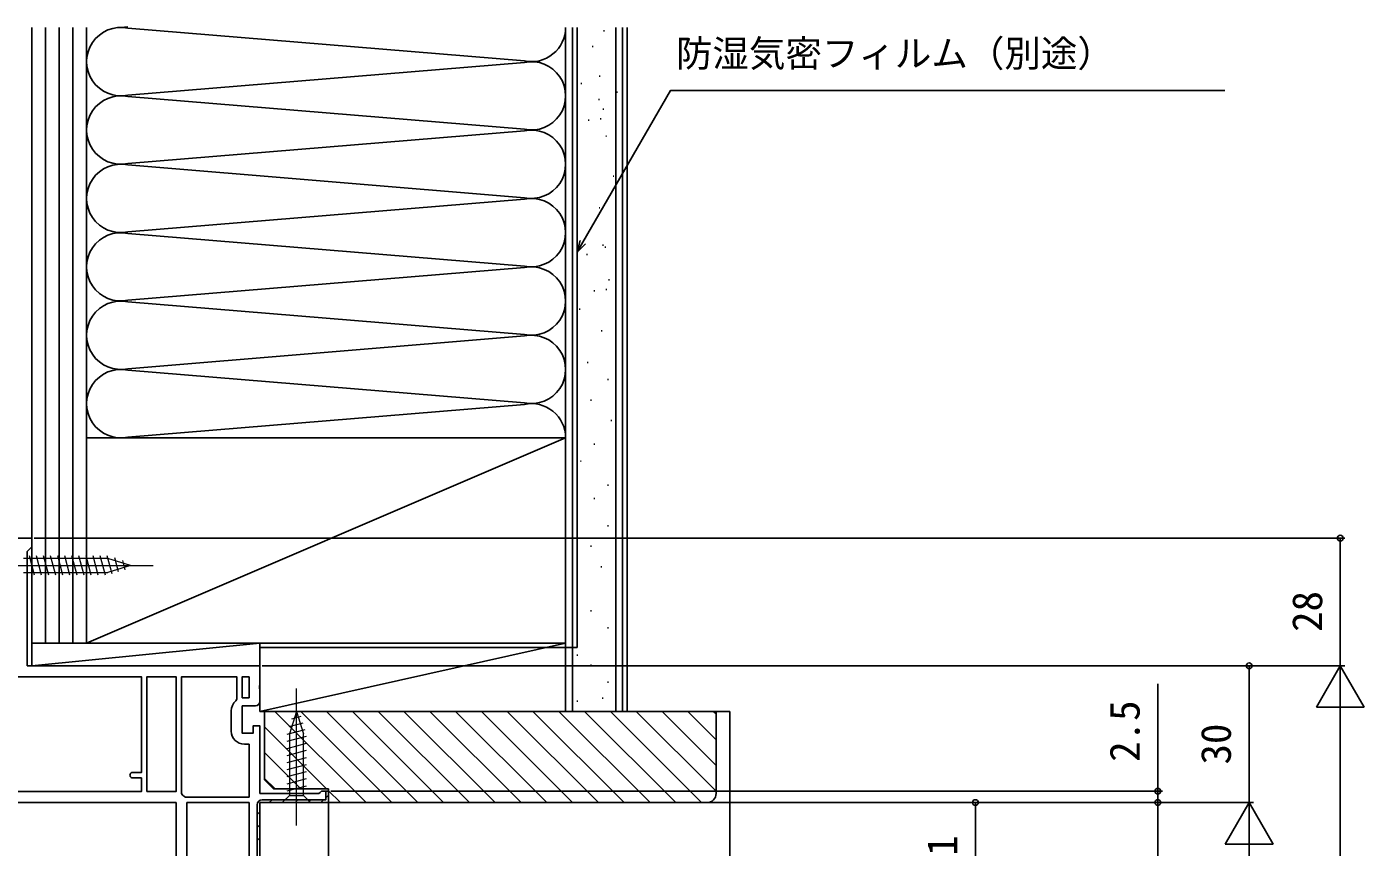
# Model space of a CAD drawing. Units: millimetres, scale not verified. Extents: x -525 to 525, y -783 to 778.
# Drawn here: x -288.1 to 5.1, y 367.5 to 547.5 of the extents above; entities that cross this region are included whole.
import ezdxf
from ezdxf.enums import TextEntityAlignment as Align

# ---------------------------------------------------------------- set-up
doc = ezdxf.new("R2010")
doc.units = ezdxf.units.MM
doc.header["$LTSCALE"] = 4
for name, color, linetype in [('0-3_YKK_11', 7, 'Continuous'), ('0-4_YKK_12', 2, 'Continuous'), ('0-7_YKK_D', 6, 'Continuous'), ('0-9_YSS_K', 3, 'Continuous'), ('0-A_YSS_KE', 3, 'Continuous')]:
    doc.layers.add(name, color=color, linetype=linetype)
doc.layers.add('0-5_YKK_13', color=4, linetype='Continuous', lineweight=18)
doc.styles.add('ＭＳ ゴシック', font='')
doc.styles.get('ＭＳ ゴシック').set_extended_font_data('MS Gothic')

msp = doc.modelspace()

# ---------------------------------------------------------------- linework, layer by layer
at = {"layer": '0-3_YKK_11'}
for p, q in [((-243.299, 397.4), (-243.299, 393)), ((-254.023, 379.011), (-254.199, 379.392)), ((-222.599, 378.342), (-221.999, 378.942)), ((-234.955, 377.3), (-234.355, 377.9)), ((-232.126, 377.3), (-231.526, 377.9)), ((-229.298, 377.3), (-228.698, 377.9)), ((-226.469, 377.3), (-225.869, 377.9)), ((-223.641, 377.3), (-223.041, 377.9)), ((-237.599, 374.655), (-236.999, 375.255)), ((-237.599, 371.827), (-236.999, 372.427)), ((-237.599, 368.998), (-236.999, 369.598))]:
    msp.add_line(p, q, dxfattribs=at)
for points in [[(-236.999, 399.5), (-236.999, 402.142), (-237.119, 402.325), (-237.119, 402.875), (-236.999, 403.058), (-236.999, 407.3), (-287.999, 407.3), (-287.999, 432.4), (-287.499, 432.9), (-286.999, 433.4), (-286.999, 435.3), (-290.399, 435.3), (-290.399, 407.3)], [(-307.399, 404.9), (-262.999, 404.9), (-262.999, 383.9), (-264.899, 383.9)], [(-254.199, 379.392), (-254.199, 404.9), (-242.099, 404.9), (-242.099, 399.992), (-242.277, 399.61)], [(-263.499, 356.6), (-263.499, 353.3), (-238.799, 353.3), (-238.799, 351.3), (-236.999, 351.3), (-236.999, 377.3), (-221.999, 377.3), (-221.999, 379.8), (-223.499, 379.8), (-223.795, 379.55), (-224.091, 379.3), (-236.999, 379.3), (-236.999, 394.1), (-238.499, 394.1), (-238.499, 392.5), (-240.899, 392.5), (-240.899, 398.5), (-237.999, 398.5)], [(-240.399, 390.1), (-239.399, 390.1), (-239.399, 378.5), (-253.307, 378.5), (-253.688, 378.676)], [(-264.899, 382.7), (-262.999, 382.7), (-262.999, 379.7), (-306.599, 379.7), (-306.599, 382.7), (-304.699, 382.7)], [(-236.499, 377.9), (-222.599, 377.9), (-222.599, 379.8), (-221.999, 379.8), (-221.999, 377.3), (-236.499, 377.3)], [(-306.099, 377.3), (-255.399, 377.3), (-255.399, 365), (-262.499, 365)], [(-236.999, 376.8), (-236.999, 351.3), (-238.799, 351.3), (-238.799, 353.3), (-263.499, 353.3), (-263.499, 356.6)], [(-239.399, 355.7), (-239.399, 377.3), (-252.999, 377.3), (-252.999, 365.5)], [(-238.199, 352.8), (-238.199, 351.9), (-237.599, 351.9), (-237.599, 376.8)]]:
    msp.add_lwpolyline(points, dxfattribs=at)
for points in [[(-261.799, 379.7), (-261.799, 404.9), (-255.399, 404.9), (-255.399, 379.7)], [(-239.399, 404.9), (-239.399, 400.3), (-240.899, 400.3), (-240.899, 404.9)]]:
    msp.add_lwpolyline(points, close=True, dxfattribs=at)
for centre, radius, start, end in [((-240.399, 397.4), 2.9, 130.36099, 179.99999), ((-237.999, 399.5), 1, 270.00001, 359.99999), ((-240.399, 393), 2.9, 180.00001, 269.99999), ((-264.899, 383.3), 0.6, 89.99999, 270.00001), ((-255.899, 376.8), 2.9, 40.32022, 49.67978), ((-236.499, 376.8), 1.1, 90.00001, 179.99999)]:
    msp.add_arc(centre, radius, start, end, dxfattribs=at)
at = {"layer": '0-4_YKK_12'}
msp.add_line((-221.999, 208.8), (-221.999, 377.8), dxfattribs=at)
at = {"layer": '0-5_YKK_13'}
for p, q in [((-286.423, 427.2), (-287.548, 431.4)), ((-284.87, 427.2), (-285.995, 431.4)), ((-283.317, 427.2), (-284.442, 431.4)), ((-281.764, 427.2), (-282.889, 431.4)), ((-280.211, 427.2), (-281.337, 431.4)), ((-278.658, 427.2), (-279.784, 431.4)), ((-277.105, 427.2), (-278.231, 431.4)), ((-275.552, 427.2), (-276.678, 431.4)), ((-273.999, 427.2), (-275.125, 431.4)), ((-272.447, 427.2), (-273.572, 431.4)), ((-270.894, 427.2), (-272.019, 431.4)), ((-269.41, 427.458), (-270.466, 431.4)), ((-295.399, 429.3), (-260.399, 429.3)), ((-270.315, 430.85), (-288.849, 430.85)), ((-265.399, 429.3), (-270.315, 430.85)), ((-265.399, 429.3), (-270.315, 427.75)), ((-267.978, 427.91), (-268.792, 430.946)), ((-266.546, 428.361), (-267.095, 430.411)), ((-288.849, 427.75), (-270.315, 427.75)), ((-228.999, 372.3), (-228.999, 402.3)), ((-228.999, 397.3), (-230.549, 392.384)), ((-228.061, 396.153), (-230.111, 395.604)), ((-228.999, 397.3), (-227.449, 392.384)), ((-227.158, 393.289), (-231.099, 392.233)), ((-227.609, 394.721), (-230.645, 393.908)), ((-226.899, 391.806), (-231.099, 390.68)), ((-226.899, 390.253), (-231.099, 389.127)), ((-230.549, 392.384), (-230.549, 378.85)), ((-227.449, 378.85), (-227.449, 392.384)), ((-226.899, 388.7), (-231.099, 387.574)), ((-226.899, 387.147), (-231.099, 386.021)), ((-226.899, 385.594), (-231.099, 384.469)), ((-226.899, 384.041), (-231.099, 382.916)), ((-226.899, 382.488), (-231.099, 381.363)), ((-232.099, 377.3), (-230.549, 378.85)), ((-226.899, 380.935), (-231.099, 379.81)), ((-230.549, 378.85), (-227.449, 378.85)), ((-225.899, 377.3), (-227.449, 378.85)), ((-232.099, 377.3), (-225.899, 377.3))]:
    msp.add_line(p, q, dxfattribs=at)
at = {"layer": '0-7_YKK_D'}
for p, q in [((-286.499, 435.3), (0.815, 435.3)), ((-0.185, 407.3), (-0.185, 435.3)), ((-236.499, 407.3), (0.815, 407.3)), ((-236.499, 407.3), (-19.185, 407.3)), ((-236.499, 407.3), (0.815, 407.3)), ((-20.185, 377.3), (-20.185, 407.3)), ((-0.185, 407.3), (-5.435, 398.207)), ((-0.185, 407.3), (5.065, 398.207)), ((-0.185, 407.3), (-0.185, 389.113)), ((-40.185, 379.8), (-40.185, 403.32)), ((-5.435, 398.207), (5.065, 398.207)), ((-0.185, 17.8), (-0.185, 396.8)), ((-221.499, 379.8), (-39.185, 379.8)), ((-40.185, 377.3), (-40.185, 379.8)), ((-221.599, 377.3), (-79.185, 377.3)), ((-221.499, 377.3), (-39.185, 377.3)), ((-221.499, 377.3), (-19.185, 377.3)), ((-221.499, 377.3), (-19.185, 377.3)), ((-221.499, 377.3), (-39.185, 377.3)), ((-80.185, 356.3), (-80.185, 377.3)), ((-40.185, 351.3), (-40.185, 377.3)), ((-40.185, 377.3), (-40.185, 374.75)), ((-20.185, 377.3), (-25.435, 368.207)), ((-20.185, 377.3), (-14.935, 368.207)), ((-20.185, 377.3), (-20.185, 359.113)), ((-25.435, 368.207), (-14.935, 368.207))]:
    msp.add_line(p, q, dxfattribs=at)
for points in [[(-167.5, 497.991), (-166.225, 500.199), (-146.999, 533.5), (-25.524, 533.5)], [(-165.634, 499.858), (-167.5, 497.991), (-166.817, 500.541)]]:
    msp.add_lwpolyline(points, dxfattribs=at)
for centre in [(-0.185, 435.3), (-20.185, 407.3), (-40.185, 379.8), (-80.185, 377.3), (-40.185, 377.3), (-40.185, 377.3)]:
    msp.add_circle(centre, 0.637, dxfattribs=at)
at = {"layer": '0-9_YSS_K'}
for p, q in [((-286.999, 547.3), (-286.999, 412.3)), ((-283.999, 547.3), (-283.999, 412.3)), ((-280.999, 547.3), (-280.999, 412.3)), ((-277.999, 547.3), (-277.999, 412.3)), ((-274.999, 547.3), (-274.999, 457.3)), ((-274.999, 412.3), (-274.999, 547.3)), ((-274.999, 457.3), (-274.999, 547.3)), ((-179.031, 539.958), (-265.968, 547.142)), ((-169.999, 457.3), (-169.999, 547.3)), ((-168.499, 397.3), (-168.499, 547.3)), ((-161.664, 546.593), (-161.464, 546.593)), ((-158.999, 397.3), (-158.999, 547.3)), ((-156.499, 547.3), (-156.499, 397.3)), ((-164.148, 543.116), (-163.948, 543.116)), ((-265.968, 532.458), (-179.031, 539.642)), ((-162.644, 536.585), (-162.444, 536.585)), ((-166.645, 534.984), (-166.445, 534.984)), ((-265.968, 532.142), (-179.031, 524.958)), ((-162.807, 531.476), (-162.607, 531.476)), ((-158.805, 533.077), (-158.605, 533.077)), ((-161.843, 529.382), (-161.643, 529.382)), ((-165.045, 526.981), (-164.845, 526.981)), ((-162.401, 527.281), (-162.201, 527.281)), ((-179.031, 524.642), (-265.968, 517.458)), ((-161.206, 523.473), (-161.006, 523.473)), ((-169.999, 521.023), (-169.999, 457.3)), ((-179.031, 509.958), (-265.968, 517.142)), ((-159.606, 514.67), (-159.406, 514.67)), ((-265.968, 502.458), (-179.031, 509.642)), ((-162.665, 507.739), (-162.465, 507.739)), ((-179.031, 494.958), (-265.968, 502.142)), ((-161.919, 499.533), (-161.719, 499.533)), ((-161.416, 499.139), (-161.216, 499.139)), ((-165.418, 497.539), (-165.218, 497.539)), ((-265.968, 487.458), (-179.031, 494.642)), ((-161.173, 489.835), (-160.973, 489.835)), ((-160.616, 491.936), (-160.416, 491.936)), ((-265.968, 487.142), (-179.031, 479.958)), ((-163.817, 489.535), (-163.617, 489.535)), ((-167.018, 485.534), (-166.818, 485.534)), ((-286.999, 438.3), (-286.999, 483.3)), ((-179.031, 479.642), (-265.968, 472.458)), ((-162.216, 480.732), (-162.016, 480.732)), ((-265.968, 472.142), (-179.031, 464.958)), ((-165.276, 473.801), (-165.076, 473.801)), ((-160.8, 470.071), (-160.6, 470.071)), ((-265.968, 457.458), (-179.031, 464.642)), ((-164.53, 465.595), (-164.33, 465.595)), ((-160.054, 461.119), (-159.854, 461.119)), ((-274.999, 412.3), (-169.999, 457.3)), ((-163.784, 455.897), (-163.584, 455.897)), ((-166.768, 452.168), (-166.568, 452.168)), ((-160.8, 446.946), (-160.6, 446.946)), ((-163.784, 443.962), (-163.584, 443.962)), ((-167.514, 440.978), (-167.314, 440.978)), ((-160.8, 437.994), (-160.6, 437.994)), ((-164.53, 433.518), (-164.33, 433.518)), ((-162.292, 429.042), (-162.092, 429.042)), ((-167.514, 424.566), (-167.314, 424.566)), ((-164.53, 419.344), (-164.33, 419.344)), ((-286.999, 414.3), (-286.999, 410.763)), ((-160.8, 415.614), (-160.6, 415.614)), ((-286.999, 412.3), (-286.999, 407.3)), ((-286.999, 412.3), (-236.999, 412.3)), ((-286.999, 407.3), (-236.999, 412.3)), ((-274.999, 412.3), (-286.999, 412.3)), ((-236.999, 407.3), (-236.999, 412.3)), ((-236.999, 397.3), (-169.999, 412.3)), ((-167.514, 409.63), (-167.314, 409.63)), ((-286.999, 407.3), (-236.999, 407.3)), ((-164.53, 407.409), (-164.33, 407.409)), ((-160.8, 403.679), (-160.6, 403.679)), ((-167.514, 399.579), (-167.314, 399.579)), ((-161.973, 400.185), (-161.773, 400.185)), ((-233.721, 397.3), (-213.721, 377.3)), ((-228.064, 397.3), (-208.064, 377.3)), ((-222.407, 397.3), (-202.407, 377.3)), ((-216.75, 397.3), (-196.75, 377.3)), ((-211.094, 397.3), (-191.094, 377.3)), ((-205.437, 397.3), (-185.437, 377.3)), ((-199.78, 397.3), (-179.78, 377.3)), ((-194.123, 397.3), (-174.123, 377.3)), ((-188.466, 397.3), (-168.466, 377.3)), ((-182.809, 397.3), (-162.809, 377.3)), ((-177.152, 397.3), (-157.152, 377.3)), ((-171.496, 397.3), (-151.496, 377.3)), ((-165.839, 397.3), (-145.839, 377.3)), ((-160.182, 397.3), (-140.182, 377.3)), ((-154.525, 397.3), (-136.999, 379.774)), ((-148.868, 397.3), (-136.999, 385.431)), ((-143.211, 397.3), (-136.999, 391.088)), ((-137.555, 397.3), (-136.999, 396.745)), ((-133.999, 397.3), (-137.499, 397.3)), ((-133.999, 208.8), (-133.999, 397.3)), ((-235.999, 393.921), (-222.357, 380.279)), ((-235.999, 388.264), (-228.035, 380.3)), ((-235.999, 382.608), (-233.692, 380.3)), ((-222.02, 379.942), (-219.378, 377.3))]:
    msp.add_line(p, q, dxfattribs=at)
msp.add_lwpolyline([(-236.999, 397.3), (-169.999, 397.3), (-169.999, 412.3), (-236.999, 412.3)], close=True, dxfattribs=at)
for centre, start, end in [((-267.499, 539.8), 78.21649, 281.78353), ((-267.499, 554.8), 269.9419, 281.78353), ((-177.499, 547.3), 258.21646, 0.00002), ((-177.499, 532.3), 258.21646, 101.78354), ((-267.499, 524.8), 78.21649, 281.78353), ((-177.499, 517.3), 258.21646, 101.78354), ((-267.499, 509.8), 78.21648, 281.78353), ((-177.499, 502.3), 258.21646, 101.78354), ((-267.499, 494.8), 78.21649, 281.78353), ((-177.499, 487.3), 258.21646, 101.78354), ((-267.499, 479.8), 78.21649, 281.78353), ((-177.499, 472.3), 258.21646, 101.78354), ((-267.499, 464.8), 78.21649, 281.78353), ((-177.499, 457.3), 0, 101.78354)]:
    msp.add_arc(centre, 7.5, start, end, dxfattribs=at)
at = {"layer": '0-A_YSS_KE'}
for p, q in [((-169.999, 547.3), (-169.999, 397.3)), ((-167.5, 411.3), (-167.5, 547.3)), ((-157.499, 547.3), (-157.499, 397.3)), ((-167.5, 411.3), (-236.999, 411.3)), ((-157.499, 397.3), (-169.999, 397.3))]:
    msp.add_line(p, q, dxfattribs=at)
msp.add_lwpolyline([(-169.999, 412.3), (-169.999, 457.3), (-274.999, 457.3), (-274.999, 412.3)], close=True, dxfattribs=at)
for points in [[(-235.999, 397.3), (-136.999, 397.3), (-136.999, 379.3)], [(-138.999, 377.3), (-221.999, 377.3), (-221.999, 380.3), (-233.999, 380.3), (-235.999, 382.3), (-235.999, 397.3)]]:
    msp.add_lwpolyline(points, dxfattribs=at)
msp.add_arc((-138.999, 379.3), 2, 270.00001, 359.99999, dxfattribs=at)

# ---------------------------------------------------------------- texts
at = {"layer": '0-7_YKK_D', "style": 'ＭＳ ゴシック'}
msp.add_text('防湿気密フィルム（別途）', height=5.865, dxfattribs=at).set_placement((-145.822, 536.918), align=Align.BOTTOM_LEFT)
for s, p in [('28', (-2.185, 414.729)), ('2.5', (-42.185, 386.235)), ('30', (-22.185, 385.652)), ('21', (-82.185, 361.149))]:
    msp.add_text(s, height=6.598, rotation=90, dxfattribs=at).set_placement(p, align=Align.BOTTOM_LEFT)

doc.saveas('drawing.dxf')
